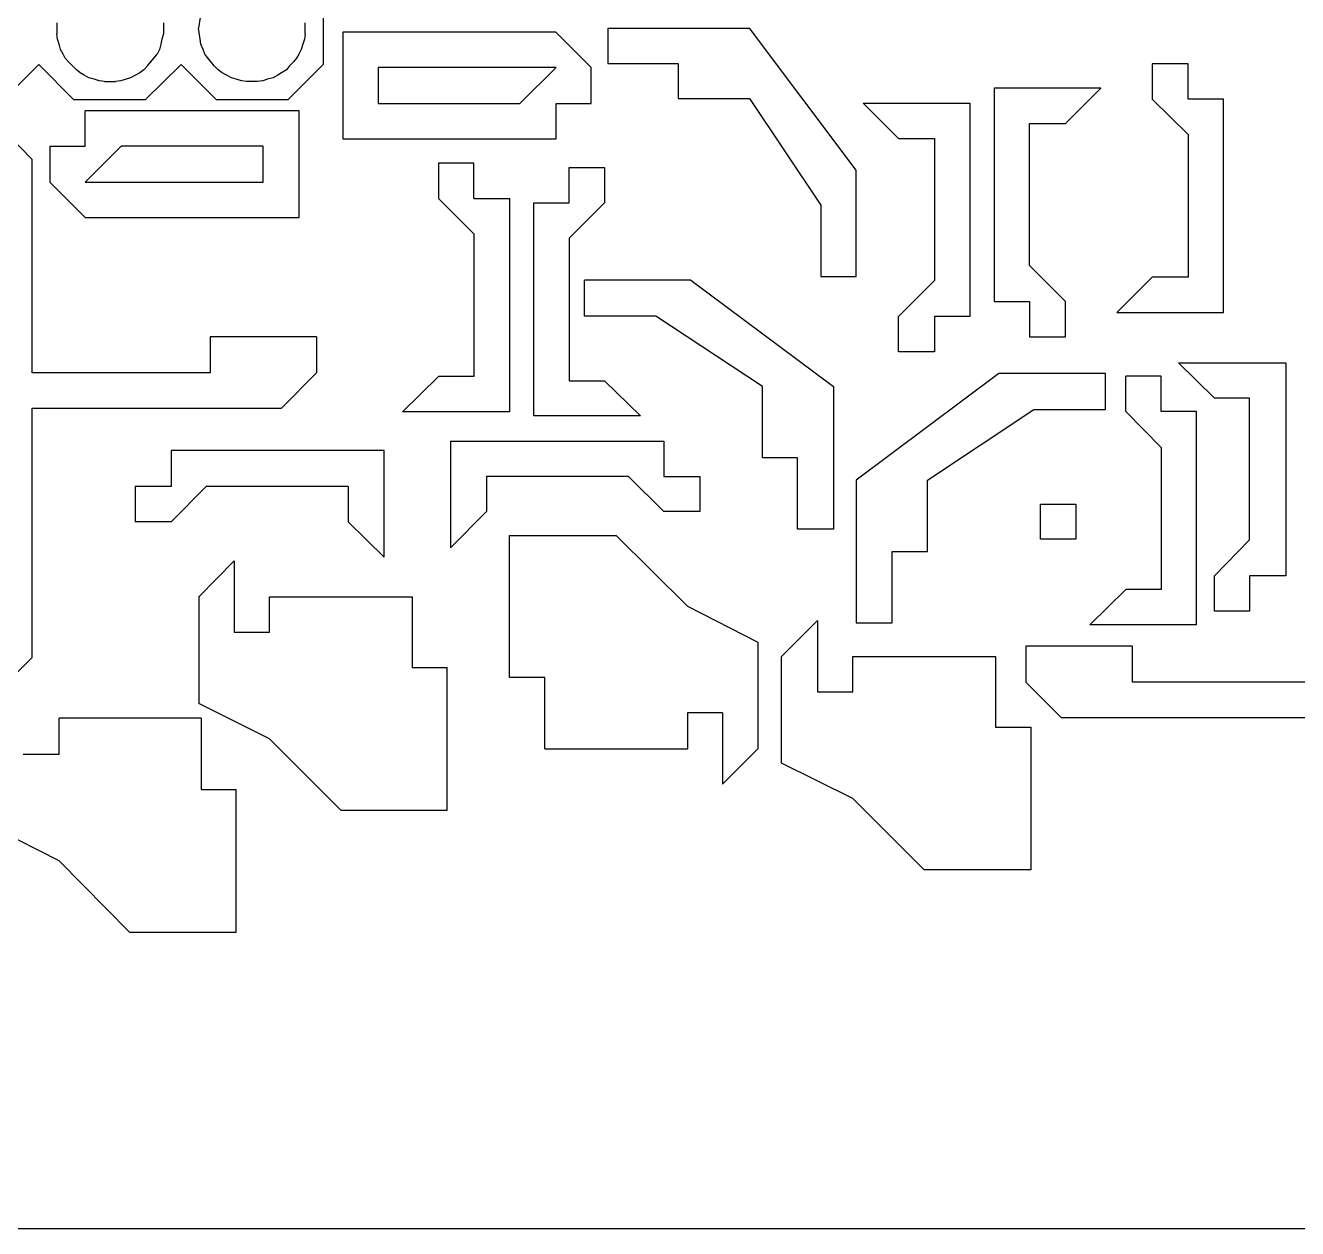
# Model space of a CAD drawing. Extents: x -4665 to 4665, y -2178 to 2178.
# Drawn here: x -938 to 436, y -2178 to -879 of the extents above; entities that cross this region are included whole.
import ezdxf

# ---------------------------------------------------------------- set-up
doc = ezdxf.new("R2010")
doc.units = 0
doc.header["$MEASUREMENT"] = 0
doc.layers.get('0').update_dxf_attribs({"linetype": 'CONTINUOUS'})

msp = doc.modelspace()

# ---------------------------------------------------------------- linework, layer by layer
for p, q in [((-616.6, -843.9), (-616.6, -921)), ((-904.5, -876.1), (-904.5, -888)), ((-789.3, -876.1), (-789.3, -888)), ((-749.6, -870.2), (-751.2, -882)), ((-636.1, -888), (-636.1, -876.1)), ((-903.6, -893.9), (-904.5, -888)), ((-789.3, -888), (-791, -893.9)), ((-749.6, -893.9), (-751.2, -882)), ((-636.1, -888), (-636.9, -893.9)), ((-595.3, -886.2), (-595.3, -1001.3)), ((-365.2, -886.2), (-595.3, -886.2)), ((-365.2, -886.2), (-326.9, -924.3)), ((-309.2, -881.8), (-309.2, -919.9)), ((-309.2, -881.8), (-155.9, -881.8)), ((-40.8, -1035.1), (-155.9, -881.8)), ((-902, -899), (-903.6, -893.9)), ((-900.3, -904.9), (-902, -899)), ((-897.7, -910), (-900.3, -904.9)), ((-793.6, -904.9), (-796.1, -910)), ((-791.9, -899), (-793.6, -904.9)), ((-791, -893.9), (-791.9, -899)), ((-748.7, -899), (-749.6, -893.9)), ((-746.2, -904.9), (-748.7, -899)), ((-744.5, -910), (-746.2, -904.9)), ((-640.3, -904.9), (-642.9, -910)), ((-638.6, -899), (-640.3, -904.9)), ((-636.9, -893.9), (-638.6, -899)), ((-895.2, -914.2), (-897.7, -910)), ((-891.8, -918.4), (-895.2, -914.2)), ((-883.3, -926.9), (-891.8, -918.4)), ((-806.3, -922.7), (-796.1, -910)), ((-734.3, -922.7), (-744.5, -910)), ((-648.8, -918.4), (-653, -922.7)), ((-645.4, -914.2), (-648.8, -918.4)), ((-642.9, -910), (-645.4, -914.2)), ((-309.2, -919.9), (-233, -919.9)), ((-233, -919.9), (-233, -958)), ((317.9, -920.5), (279, -920.5)), ((279, -920.5), (279, -958.6)), ((317.9, -958.6), (317.9, -920.5)), ((-924, -921), (-962.1, -959.1)), ((-885.9, -959.1), (-924, -921)), ((-879.1, -930.3), (-883.3, -926.9)), ((-874.9, -932.8), (-879.1, -930.3)), ((-869.8, -935.4), (-874.9, -932.8)), ((-814.7, -930.3), (-824.9, -935.4)), ((-810.5, -926.9), (-814.7, -930.3)), ((-806.3, -922.7), (-810.5, -926.9)), ((-769.9, -921), (-808.8, -959.1)), ((-731.8, -959.1), (-769.9, -921)), ((-730.1, -926.9), (-734.3, -922.7)), ((-725.8, -930.3), (-730.1, -926.9)), ((-715.7, -935.4), (-725.8, -930.3)), ((-665.7, -932.8), (-670.8, -935.4)), ((-661.5, -930.3), (-665.7, -932.8)), ((-656.4, -926.9), (-661.5, -930.3)), ((-653, -922.7), (-656.4, -926.9)), ((-616.6, -921), (-654.7, -959.1)), ((-365, -924.3), (-557.2, -924.3)), ((-557.2, -924.3), (-557.2, -963.2)), ((-404, -963.2), (-365, -924.3)), ((-326.9, -963.2), (-326.9, -924.3)), ((-863.9, -937.1), (-869.8, -935.4)), ((-858.8, -938.8), (-863.9, -937.1)), ((-852.8, -939.6), (-858.8, -938.8)), ((-852.8, -939.6), (-841, -939.6)), ((-835.1, -938.8), (-841, -939.6)), ((-824.9, -935.4), (-835.1, -938.8)), ((-710.6, -937.1), (-715.7, -935.4)), ((-704.7, -938.8), (-710.6, -937.1)), ((-699.6, -939.6), (-704.7, -938.8)), ((-687.7, -939.6), (-699.6, -939.6)), ((-681.8, -938.8), (-687.7, -939.6)), ((-676.7, -937.1), (-681.8, -938.8)), ((-670.8, -935.4), (-676.7, -937.1)), ((223.5, -946.8), (108.3, -946.8)), ((108.3, -946.8), (108.3, -1177.1)), ((185.4, -984.9), (223.5, -946.8)), ((-808.8, -959.1), (-885.9, -959.1)), ((-654.7, -959.1), (-731.8, -959.1)), ((-233, -958), (-155.9, -958)), ((-155.9, -958), (-78.9, -1073.2)), ((279, -958.6), (317.9, -996.7)), ((356, -958.6), (317.9, -958.6)), ((356, -1188.9), (356, -958.6)), ((-642.6, -971.1), (-873.8, -971.1)), ((-873.8, -1009.2), (-873.8, -971.1)), ((-642.6, -1086.3), (-642.6, -971.1)), ((-557.2, -963.2), (-404, -963.2)), ((-365, -1001.3), (-365, -963.2)), ((-365, -963.2), (-326.9, -963.2)), ((-33.1, -963), (82.1, -963)), ((5, -1001.1), (-33.1, -963)), ((82.1, -963), (82.1, -1193.3)), ((-931, -1023.8), (-969.1, -984.9)), ((146.4, -1138.2), (146.4, -984.9)), ((146.4, -984.9), (185.4, -984.9)), ((-595.3, -1001.3), (-365, -1001.3)), ((5, -1001.1), (44, -1001.1)), ((44, -1001.1), (44, -1154.3)), ((317.9, -996.7), (317.9, -1150.8)), ((-911.9, -1009.2), (-873.8, -1009.2)), ((-911.9, -1009.2), (-911.9, -1048.2)), ((-834.8, -1009.2), (-873.8, -1048.2)), ((-681.6, -1009.2), (-834.8, -1009.2)), ((-681.6, -1048.2), (-681.6, -1009.2)), ((-931, -1254.1), (-931, -1023.8)), ((-453.8, -1027.7), (-491.9, -1027.7)), ((-491.9, -1027.7), (-491.9, -1065.8)), ((-453.8, -1065.8), (-453.8, -1027.7)), ((-350.8, -1070.4), (-350.8, -1032.3)), ((-350.8, -1032.3), (-312.7, -1032.3)), ((-312.7, -1032.3), (-312.7, -1070.4)), ((-40.8, -1150.2), (-40.8, -1035.1)), ((-911.9, -1048.2), (-873.8, -1086.3)), ((-873.8, -1048.2), (-681.6, -1048.2)), ((-491.9, -1065.8), (-453.8, -1103.9)), ((-453.8, -1065.8), (-414.9, -1065.8)), ((-414.9, -1296.1), (-414.9, -1065.8)), ((-388.9, -1070.4), (-350.8, -1070.4)), ((-388.9, -1300.7), (-388.9, -1070.4)), ((-312.7, -1070.4), (-350.8, -1108.5)), ((-78.9, -1073.2), (-78.9, -1150.2)), ((-873.8, -1086.3), (-642.6, -1086.3)), ((-453.8, -1103.9), (-453.8, -1258)), ((-350.8, -1108.5), (-350.8, -1262.6)), ((185.4, -1177.1), (146.4, -1138.2)), ((-334.3, -1192.8), (-334.3, -1153.9)), ((-219.2, -1153.9), (-334.3, -1153.9)), ((-219.2, -1153.9), (-65.1, -1269)), ((-78.9, -1150.2), (-40.8, -1150.2)), ((5, -1193.3), (44, -1154.3)), ((279, -1150.8), (240.9, -1188.9)), ((317.9, -1150.8), (279, -1150.8)), ((108.3, -1177.1), (146.4, -1177.1)), ((146.4, -1177.1), (146.4, -1215.2)), ((185.4, -1215.2), (185.4, -1177.1)), ((-257.3, -1192.8), (-334.3, -1192.8)), ((-142.1, -1269), (-257.3, -1192.8)), ((5, -1231.4), (5, -1193.3)), ((82.1, -1193.3), (44, -1193.3)), ((44, -1193.3), (44, -1231.4)), ((240.9, -1188.9), (356, -1188.9)), ((-623.7, -1215.2), (-738.8, -1215.2)), ((-738.8, -1215.2), (-738.8, -1254.1)), ((-623.7, -1215.2), (-623.7, -1254.1)), ((146.4, -1215.2), (185.4, -1215.2)), ((44, -1231.4), (5, -1231.4)), ((307.4, -1243.2), (423.4, -1243.2)), ((346.3, -1281.3), (307.4, -1243.2)), ((423.4, -1243.2), (423.4, -1473.5)), ((-738.8, -1254.1), (-931, -1254.1)), ((-661.8, -1292.2), (-623.7, -1254.1)), ((-491.9, -1258), (-530.9, -1296.1)), ((-453.8, -1258), (-491.9, -1258)), ((-350.8, -1262.6), (-312.7, -1262.6)), ((-312.7, -1262.6), (-273.7, -1300.7)), ((113.3, -1254.8), (-40.8, -1369.9)), ((228.5, -1254.8), (113.3, -1254.8)), ((228.5, -1293.7), (228.5, -1254.8)), ((288.8, -1257.8), (250.7, -1257.8)), ((250.7, -1295.9), (250.7, -1257.8)), ((288.8, -1295.9), (288.8, -1257.8)), ((-142.1, -1346), (-142.1, -1269)), ((-65.1, -1269), (-65.1, -1423.1)), ((384.4, -1281.3), (346.3, -1281.3)), ((384.4, -1434.5), (384.4, -1281.3)), ((-931, -1561.5), (-931, -1292.2)), ((-931, -1292.2), (-661.8, -1292.2)), ((-414.9, -1296.1), (-530.9, -1296.1)), ((-273.7, -1300.7), (-388.9, -1300.7)), ((36.3, -1369.9), (151.4, -1293.7)), ((151.4, -1293.7), (228.5, -1293.7)), ((250.7, -1295.9), (288.8, -1334.8)), ((326.9, -1295.9), (288.8, -1295.9)), ((326.9, -1526.2), (326.9, -1295.9)), ((-479, -1327.8), (-248.7, -1327.8)), ((-479, -1327.8), (-479, -1443)), ((-248.7, -1327.8), (-248.7, -1365.9)), ((-550.7, -1338.1), (-781, -1338.1)), ((-781, -1338.1), (-781, -1377)), ((-550.7, -1453.2), (-550.7, -1338.1)), ((-104, -1346), (-142.1, -1346)), ((-104, -1423.1), (-104, -1346)), ((288.8, -1334.8), (288.8, -1488.1)), ((-440, -1365.9), (-440, -1404)), ((-286.8, -1365.9), (-440, -1365.9)), ((-248.7, -1404), (-286.8, -1365.9)), ((-248.7, -1365.9), (-209.7, -1365.9)), ((-209.7, -1365.9), (-209.7, -1404)), ((-40.8, -1369.9), (-40.8, -1524)), ((36.3, -1447), (36.3, -1369.9)), ((-819.9, -1377), (-819.9, -1415.1)), ((-781, -1377), (-819.9, -1377)), ((-781, -1415.1), (-742.9, -1377)), ((-589.6, -1377), (-742.9, -1377)), ((-589.6, -1377), (-589.6, -1415.1)), ((158.5, -1433.9), (158.5, -1395.8)), ((158.5, -1395.8), (196.6, -1395.8)), ((196.6, -1395.8), (196.6, -1433.9)), ((-781, -1415.1), (-819.9, -1415.1)), ((-589.6, -1415.1), (-550.7, -1453.2)), ((-440, -1404), (-479, -1443)), ((-209.7, -1404), (-248.7, -1404)), ((-65.1, -1423.1), (-104, -1423.1)), ((-415.3, -1429.9), (-300.2, -1429.9)), ((-415.3, -1583.1), (-415.3, -1429.9)), ((-300.2, -1429.9), (-223.1, -1506.1)), ((196.6, -1433.9), (158.5, -1433.9)), ((346.3, -1473.5), (384.4, -1434.5)), ((-1.8, -1524), (-1.8, -1447)), ((-1.8, -1447), (36.3, -1447)), ((-750.9, -1496), (-712.8, -1457.1)), ((-712.8, -1457.1), (-712.8, -1534.1)), ((346.3, -1511.6), (346.3, -1473.5)), ((423.4, -1473.5), (384.4, -1473.5)), ((384.4, -1473.5), (384.4, -1511.6)), ((-750.9, -1496), (-750.9, -1611.2)), ((-674.7, -1496), (-520.6, -1496)), ((-674.7, -1534.1), (-674.7, -1496)), ((-520.6, -1496), (-520.6, -1572.2)), ((250.7, -1488.1), (211.8, -1526.2)), ((288.8, -1488.1), (250.7, -1488.1)), ((-223.1, -1506.1), (-146.9, -1545)), ((384.4, -1511.6), (346.3, -1511.6)), ((-121.4, -1560.5), (-82.4, -1521.5)), ((-82.4, -1521.5), (-82.4, -1598.6)), ((-40.8, -1524), (-1.8, -1524)), ((-712.8, -1534.1), (-674.7, -1534.1)), ((326.9, -1526.2), (211.8, -1526.2)), ((-146.9, -1545), (-146.9, -1660.2)), ((142.7, -1549.3), (142.7, -1588.2)), ((257.8, -1549.3), (142.7, -1549.3)), ((257.8, -1588.2), (257.8, -1549.3)), ((-969.1, -1599.6), (-931, -1561.5)), ((-121.4, -1675.6), (-121.4, -1560.5)), ((-44.3, -1560.5), (109.8, -1560.5)), ((-44.3, -1598.6), (-44.3, -1560.5)), ((109.8, -1560.5), (109.8, -1636.7)), ((-520.6, -1572.2), (-482.5, -1572.2)), ((-482.5, -1726.3), (-482.5, -1572.2)), ((-377.2, -1583.1), (-415.3, -1583.1)), ((-377.2, -1660.2), (-377.2, -1583.1)), ((142.7, -1588.2), (180.8, -1626.3)), ((449.2, -1588.2), (257.8, -1588.2)), ((-82.4, -1598.6), (-44.3, -1598.6)), ((-674.7, -1649.3), (-750.9, -1611.2)), ((-223.1, -1621.2), (-223.1, -1660.2)), ((-185, -1621.2), (-223.1, -1621.2)), ((-185, -1621.2), (-185, -1698.3)), ((-901.9, -1665.9), (-901.9, -1626.9)), ((-748.6, -1626.9), (-901.9, -1626.9)), ((-748.6, -1626.9), (-748.6, -1704)), ((180.8, -1626.3), (449.2, -1626.3)), ((-597.7, -1726.3), (-674.7, -1649.3)), ((109.8, -1636.7), (147.9, -1636.7)), ((147.9, -1636.7), (147.9, -1790.7)), ((-377.2, -1660.2), (-223.1, -1660.2)), ((-146.9, -1660.2), (-185, -1698.3)), ((-940.8, -1665.9), (-901.9, -1665.9)), ((-44.3, -1713.7), (-121.4, -1675.6)), ((-748.6, -1704), (-710.5, -1704)), ((-710.5, -1858.1), (-710.5, -1704)), ((32.7, -1790.7), (-44.3, -1713.7)), ((-597.7, -1726.3), (-482.5, -1726.3)), ((-901.9, -1781), (-978.9, -1742.1)), ((-825.7, -1858.1), (-901.9, -1781)), ((147.9, -1790.7), (32.7, -1790.7)), ((-825.7, -1858.1), (-710.5, -1858.1)), ((-4664.7, -2178.2), (4664.7, -2178.2))]:
    msp.add_line(p, q)

doc.saveas('drawing.dxf')
